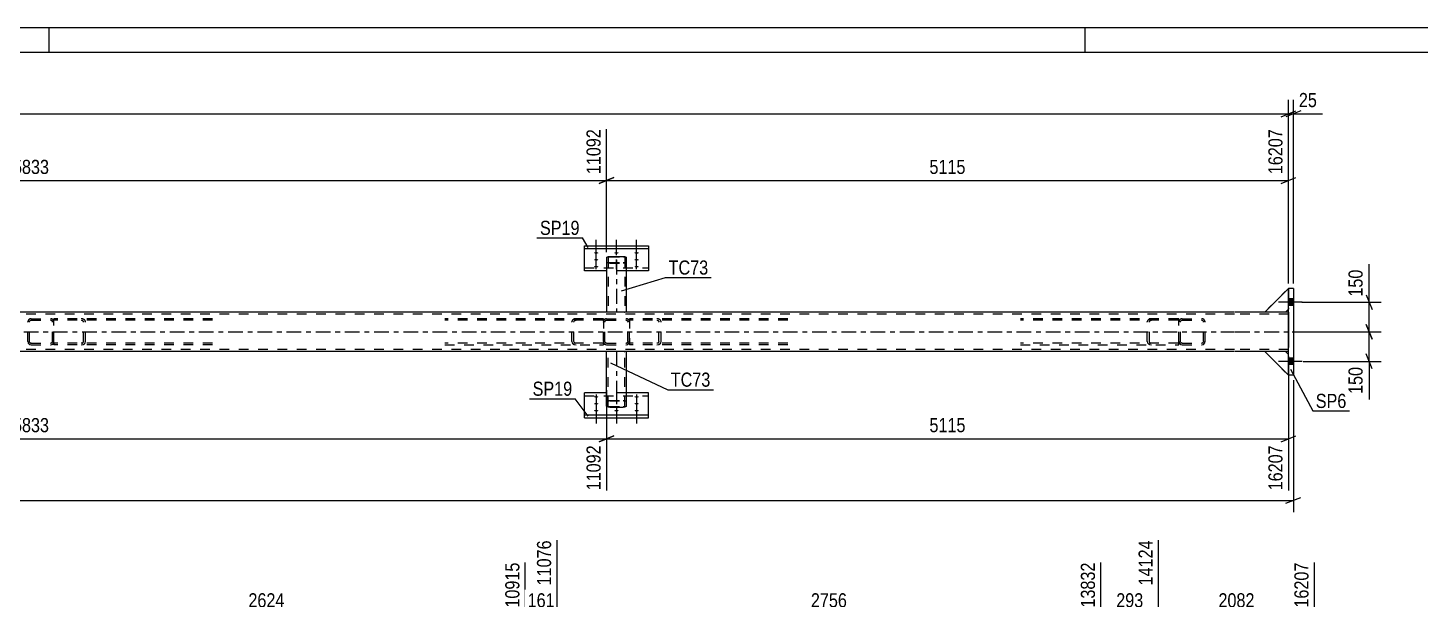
# Model space of a CAD drawing. Header units: millimetres. Extents: x -81 to 760, y -449 to 145.
# Drawn here: x 335.8 to 618, y 29.5 to 145.3 of the extents above; entities that cross this region are included whole.
import ezdxf

# ---------------------------------------------------------------- set-up
doc = ezdxf.new("R2010")
doc.units = ezdxf.units.MM
doc.linetypes.add('DXK_LINE_DOT2', pattern=[3.9198, 1.9599, -1.9599])
doc.linetypes.add('DXK_LINE_DOT3', pattern=[5.9187, 2.979, -0.9799, 0.9799, -0.9799])
doc.styles.add('Arial Narrow', font='ARIALN.TTF', dxfattribs={"height": 0.2})

# ---------------------------------------------------------------- blocks, each defined once
blk = doc.blocks.new('Unknown-122570061-1134')
at = {"color": 5, "linetype": 'Continuous'}
for p, q in [((760.08, 145.34), (-80.92, 145.34)), ((340.08, 140.34), (340.08, 145.34)), ((550.08, 140.34), (550.08, 145.34)), ((755.08, 140.34), (-75.92, 140.34))]:
    blk.add_line(p, q, dxfattribs=at)
blk = doc.blocks.new('Part-122570061-2467 - 2272')
at = {"color": 2, "linetype": 'Continuous'}
for p, q in [((453.07, 68.67), (453.07, 79.73)), ((457.06, 79.73), (453.08, 79.73)), ((457.07, 79.73), (457.07, 68.67)), ((453.12, 68.58), (453.07, 68.67)), ((453.26, 68.51), (453.12, 68.58)), ((453.47, 68.47), (453.26, 68.51)), ((453.71, 68.45), (453.47, 68.47)), ((453.71, 68.45), (456.43, 68.45)), ((456.68, 68.47), (456.43, 68.45)), ((456.89, 68.51), (456.68, 68.47)), ((457.02, 68.58), (456.89, 68.51)), ((457.07, 68.67), (457.02, 68.58))]:
    blk.add_line(p, q, dxfattribs=at)
at = {"color": 7, "linetype": 'DXK_LINE_DOT2'}
for p, q in [((453.08, 79.73), (453.07, 79.73)), ((453.07, 79.73), (453.08, 79.73)), ((453.39, 68.67), (453.39, 79.73)), ((456.66, 79.73), (456.68, 79.73)), ((456.73, 79.73), (456.75, 79.73)), ((456.75, 68.67), (456.75, 79.73)), ((457.06, 79.73), (457.07, 79.73)), ((457.07, 79.73), (457.06, 79.73)), ((453.07, 69.6), (453.12, 69.68)), ((453.12, 69.68), (453.26, 69.75)), ((453.26, 69.75), (453.47, 69.8)), ((453.42, 69.64), (453.39, 69.6)), ((453.39, 68.67), (453.42, 68.63)), ((453.49, 69.68), (453.42, 69.64)), ((453.42, 68.63), (453.49, 68.59)), ((453.47, 69.8), (453.71, 69.82)), ((453.59, 69.7), (453.49, 69.68)), ((453.49, 68.59), (453.59, 68.57)), ((453.71, 69.71), (453.59, 69.7)), ((453.59, 68.57), (453.71, 68.56)), ((453.71, 69.82), (456.43, 69.82)), ((453.71, 69.71), (456.43, 69.71)), ((453.71, 68.56), (456.43, 68.56)), ((456.43, 69.82), (456.68, 69.8)), ((456.55, 69.7), (456.43, 69.71)), ((456.43, 68.56), (456.55, 68.57)), ((456.66, 69.68), (456.55, 69.7)), ((456.55, 68.57), (456.66, 68.59)), ((456.66, 69.68), (456.68, 69.67)), ((456.66, 68.59), (456.73, 68.63)), ((456.68, 69.8), (456.89, 69.75)), ((456.68, 69.67), (456.73, 69.64)), ((456.75, 69.6), (456.73, 69.64)), ((456.73, 68.63), (456.75, 68.67)), ((456.89, 69.75), (457.02, 69.68)), ((457.02, 69.68), (457.07, 69.6))]:
    blk.add_line(p, q, dxfattribs=at)
at = {"color": 7, "linetype": 'DXK_LINE_DOT3'}
blk.add_line((455.07, 79.73), (455.07, 69.13), dxfattribs=at)
blk = doc.blocks.new('Part-122570061-2353 - 2272')
at = {"color": 7, "linetype": 'DXK_LINE_DOT2'}
for p, q in [((586.48, 87.73), (591.28, 92.53)), ((591.28, 92.53), (591.28, 88.33)), ((590.68, 87.73), (586.48, 87.73)), ((591.28, 88.33), (590.68, 87.73))]:
    blk.add_line(p, q, dxfattribs=at)
blk = doc.blocks.new('Part-122570061-2420 - 2272')
at = {"color": 2, "linetype": 'Continuous'}
for p, q in [((453.08, 87.73), (223.73, 87.73)), ((580.38, 87.73), (457.06, 87.73)), ((586.48, 87.73), (580.48, 87.73)), ((591.28, 87.73), (590.68, 87.73)), ((591.28, 86.93), (591.28, 80.53)), ((453.08, 79.73), (223.73, 79.73)), ((580.38, 79.73), (457.06, 79.73)), ((586.48, 79.73), (580.48, 79.73)), ((591.28, 79.73), (590.68, 79.73))]:
    blk.add_line(p, q, dxfattribs=at)
at = {"color": 7, "linetype": 'DXK_LINE_DOT2'}
for p, q in [((457.06, 87.73), (453.08, 87.73)), ((590.68, 87.73), (586.48, 87.73)), ((591.28, 87.73), (591.28, 86.93)), ((591.28, 87.73), (591.28, 87.49)), ((580.38, 87.33), (9.41, 87.33)), ((591.28, 87.33), (580.48, 87.33)), ((580.38, 80.13), (9.41, 80.13)), ((457.06, 79.73), (453.08, 79.73)), ((591.28, 80.13), (580.48, 80.13)), ((590.68, 79.73), (586.48, 79.73)), ((591.28, 79.73), (591.28, 80.53))]:
    blk.add_line(p, q, dxfattribs=at)
at = {"color": 7, "linetype": 'DXK_LINE_DOT3'}
for p, q in [((9.41, 83.73), (580.38, 83.73)), ((580.48, 83.73), (591.28, 83.73))]:
    blk.add_line(p, q, dxfattribs=at)
blk = doc.blocks.new('Part-122570061-2428 - 2272')
at = {"color": 7, "linetype": 'DXK_LINE_DOT2'}
for p, q in [((452.48, 85.97), (452.43, 85.73)), ((452.43, 81.73), (452.43, 85.73)), ((452.75, 85.73), (452.78, 85.85)), ((452.75, 81.73), (452.75, 85.73)), ((453.07, 86.37), (452.83, 86.32)), ((452.95, 86.02), (453.07, 86.05)), ((453.07, 86.37), (457.07, 86.37)), ((453.07, 86.05), (457.07, 86.05)), ((457.32, 86.32), (457.07, 86.37)), ((457.07, 86.05), (457.2, 86.02)), ((457.37, 85.85), (457.39, 85.73)), ((457.39, 81.73), (457.39, 85.73)), ((457.71, 85.73), (457.66, 85.97)), ((457.71, 81.73), (457.71, 85.73)), ((452.43, 81.73), (452.48, 81.48)), ((452.78, 81.6), (452.75, 81.73)), ((452.83, 81.13), (453.07, 81.09)), ((453.07, 81.41), (452.95, 81.43)), ((453.07, 81.41), (457.07, 81.41)), ((453.07, 81.09), (457.07, 81.09)), ((457.2, 81.43), (457.07, 81.41)), ((457.07, 81.09), (457.32, 81.13)), ((457.39, 81.73), (457.37, 81.6)), ((457.66, 81.48), (457.71, 81.73))]:
    blk.add_line(p, q, dxfattribs=at)
for centre, radius, start, end in [((453.07, 85.73), 0.64, 112.5, 157.5), ((453.07, 85.73), 0.32, 112.5, 157.5), ((457.07, 85.73), 0.32, 22.5, 67.5), ((457.07, 85.73), 0.64, 22.5, 67.5), ((453.07, 81.73), 0.64, 202.5, 247.5), ((453.07, 81.73), 0.32, 202.5, 247.5), ((457.07, 81.73), 0.32, 292.5, 337.5), ((457.07, 81.73), 0.64, 292.5, 337.5)]:
    blk.add_arc(centre, radius, start, end, dxfattribs=at)
blk = doc.blocks.new('Bolt-122570061-2301 - 2272')
at = {"linetype": 'Continuous'}
for points in [[(450.97, 99.87), (451.06, 99.87), (451.15, 99.86), (451.23, 99.84), (451.3, 99.82), (451.35, 99.8), (451.39, 99.77), (451.41, 99.74), (451.41, 99.7), (451.39, 99.67), (451.35, 99.64), (451.3, 99.62), (451.23, 99.6), (451.15, 99.58), (451.06, 99.57), (450.97, 99.57), (450.88, 99.57), (450.79, 99.58), (450.71, 99.6), (450.65, 99.62), (450.59, 99.64), (450.55, 99.67), (450.53, 99.7), (450.53, 99.74), (450.55, 99.77), (450.59, 99.8), (450.65, 99.82), (450.71, 99.84), (450.79, 99.86), (450.88, 99.87)], [(455.07, 99.87), (455.16, 99.87), (455.25, 99.86), (455.33, 99.84), (455.4, 99.82), (455.45, 99.8), (455.49, 99.77), (455.51, 99.74), (455.51, 99.7), (455.49, 99.67), (455.45, 99.64), (455.4, 99.62), (455.33, 99.6), (455.25, 99.58), (455.16, 99.57), (455.07, 99.57), (454.98, 99.57), (454.89, 99.58), (454.81, 99.6), (454.75, 99.62), (454.69, 99.64), (454.65, 99.67), (454.63, 99.7), (454.63, 99.74), (454.65, 99.77), (454.69, 99.8), (454.75, 99.82), (454.81, 99.84), (454.89, 99.86), (454.98, 99.87)], [(459.17, 99.87), (459.26, 99.87), (459.35, 99.86), (459.43, 99.84), (459.5, 99.82), (459.55, 99.8), (459.59, 99.77), (459.61, 99.74), (459.61, 99.7), (459.59, 99.67), (459.55, 99.64), (459.5, 99.62), (459.43, 99.6), (459.35, 99.58), (459.26, 99.57), (459.17, 99.57), (459.08, 99.57), (458.99, 99.58), (458.91, 99.6), (458.85, 99.62), (458.79, 99.64), (458.75, 99.67), (458.73, 99.7), (458.73, 99.74), (458.75, 99.77), (458.79, 99.8), (458.85, 99.82), (458.91, 99.84), (458.99, 99.86), (459.08, 99.87)], [(450.97, 98.47), (451.06, 98.46), (451.15, 98.46), (451.23, 98.44), (451.3, 98.42), (451.35, 98.39), (451.39, 98.36), (451.41, 98.33), (451.41, 98.3), (451.39, 98.27), (451.35, 98.24), (451.3, 98.22), (451.23, 98.2), (451.15, 98.18), (451.06, 98.17), (450.97, 98.17), (450.88, 98.17), (450.79, 98.18), (450.71, 98.2), (450.65, 98.22), (450.59, 98.24), (450.55, 98.27), (450.53, 98.3), (450.53, 98.33), (450.55, 98.36), (450.59, 98.39), (450.65, 98.42), (450.71, 98.44), (450.79, 98.46), (450.88, 98.46)], [(450.97, 97.07), (451.06, 97.06), (451.15, 97.05), (451.23, 97.04), (451.3, 97.02), (451.35, 96.99), (451.39, 96.96), (451.41, 96.93), (451.41, 96.9), (451.39, 96.87), (451.35, 96.84), (451.3, 96.81), (451.23, 96.79), (451.15, 96.78), (451.06, 96.77), (450.97, 96.76), (450.88, 96.77), (450.79, 96.78), (450.71, 96.79), (450.65, 96.81), (450.59, 96.84), (450.55, 96.87), (450.53, 96.9), (450.53, 96.93), (450.55, 96.96), (450.59, 96.99), (450.65, 97.02), (450.71, 97.04), (450.79, 97.05), (450.88, 97.06)], [(459.17, 98.47), (459.26, 98.46), (459.35, 98.46), (459.43, 98.44), (459.5, 98.42), (459.55, 98.39), (459.59, 98.36), (459.61, 98.33), (459.61, 98.3), (459.59, 98.27), (459.55, 98.24), (459.5, 98.22), (459.43, 98.2), (459.35, 98.18), (459.26, 98.17), (459.17, 98.17), (459.08, 98.17), (458.99, 98.18), (458.91, 98.2), (458.85, 98.22), (458.79, 98.24), (458.75, 98.27), (458.73, 98.3), (458.73, 98.33), (458.75, 98.36), (458.79, 98.39), (458.85, 98.42), (458.91, 98.44), (458.99, 98.46), (459.08, 98.46)], [(459.17, 97.07), (459.26, 97.06), (459.35, 97.05), (459.43, 97.04), (459.5, 97.02), (459.55, 96.99), (459.59, 96.96), (459.61, 96.93), (459.61, 96.9), (459.59, 96.87), (459.55, 96.84), (459.5, 96.81), (459.43, 96.79), (459.35, 96.78), (459.26, 96.77), (459.17, 96.76), (459.08, 96.77), (458.99, 96.78), (458.91, 96.79), (458.85, 96.81), (458.79, 96.84), (458.75, 96.87), (458.73, 96.9), (458.73, 96.93), (458.75, 96.96), (458.79, 96.99), (458.85, 97.02), (458.91, 97.04), (458.99, 97.05), (459.08, 97.06)]]:
    blk.add_hatch(color=1, dxfattribs=at).paths.add_polyline_path(points)
at = {"color": 1, "linetype": 'Continuous'}
for p, q in [((450.97, 99.23), (450.97, 102.35)), ((455.07, 99.23), (455.07, 102.35)), ((459.17, 99.23), (459.17, 102.35)), ((450.97, 97.83), (450.97, 100.95)), ((450.97, 96.43), (450.97, 99.55)), ((459.17, 97.83), (459.17, 100.95)), ((459.17, 96.43), (459.17, 99.55))]:
    blk.add_line(p, q, dxfattribs=at)
at = {"color": 1, "linetype": 'DXK_LINE_DOT2'}
blk.add_line((455.07, 96.43), (455.07, 99.55), dxfattribs=at)
blk = doc.blocks.new('Bolt-122570061-2302 - 2272')
at = {"linetype": 'Continuous'}
for points in [[(450.97, 70.38), (450.88, 70.39), (450.79, 70.4), (450.71, 70.41), (450.65, 70.43), (450.59, 70.46), (450.55, 70.49), (450.53, 70.52), (450.53, 70.55), (450.55, 70.58), (450.59, 70.61), (450.65, 70.64), (450.71, 70.66), (450.79, 70.67), (450.88, 70.68), (450.97, 70.69), (451.06, 70.68), (451.15, 70.67), (451.23, 70.66), (451.3, 70.64), (451.35, 70.61), (451.39, 70.58), (451.41, 70.55), (451.41, 70.52), (451.39, 70.49), (451.35, 70.46), (451.3, 70.43), (451.23, 70.41), (451.15, 70.4), (451.06, 70.39)], [(459.17, 70.38), (459.08, 70.39), (458.99, 70.4), (458.91, 70.41), (458.85, 70.43), (458.79, 70.46), (458.75, 70.49), (458.73, 70.52), (458.73, 70.55), (458.75, 70.58), (458.79, 70.61), (458.85, 70.64), (458.91, 70.66), (458.99, 70.67), (459.08, 70.68), (459.17, 70.69), (459.26, 70.68), (459.35, 70.67), (459.43, 70.66), (459.5, 70.64), (459.55, 70.61), (459.59, 70.58), (459.61, 70.55), (459.61, 70.52), (459.59, 70.49), (459.55, 70.46), (459.5, 70.43), (459.43, 70.41), (459.35, 70.4), (459.26, 70.39)], [(450.97, 68.98), (450.88, 68.99), (450.79, 69), (450.71, 69.01), (450.65, 69.03), (450.59, 69.06), (450.55, 69.09), (450.53, 69.12), (450.53, 69.15), (450.55, 69.18), (450.59, 69.21), (450.65, 69.23), (450.71, 69.25), (450.79, 69.27), (450.88, 69.28), (450.97, 69.28), (451.06, 69.28), (451.15, 69.27), (451.23, 69.25), (451.3, 69.23), (451.35, 69.21), (451.39, 69.18), (451.41, 69.15), (451.41, 69.12), (451.39, 69.09), (451.35, 69.06), (451.3, 69.03), (451.23, 69.01), (451.15, 69), (451.06, 68.99)], [(450.97, 67.58), (450.88, 67.58), (450.79, 67.59), (450.71, 67.61), (450.65, 67.63), (450.59, 67.66), (450.55, 67.68), (450.53, 67.72), (450.53, 67.75), (450.55, 67.78), (450.59, 67.81), (450.65, 67.83), (450.71, 67.85), (450.79, 67.87), (450.88, 67.88), (450.97, 67.88), (451.06, 67.88), (451.15, 67.87), (451.23, 67.85), (451.3, 67.83), (451.35, 67.81), (451.39, 67.78), (451.41, 67.75), (451.41, 67.72), (451.39, 67.68), (451.35, 67.66), (451.3, 67.63), (451.23, 67.61), (451.15, 67.59), (451.06, 67.58)], [(455.07, 67.58), (454.98, 67.58), (454.89, 67.59), (454.81, 67.61), (454.75, 67.63), (454.69, 67.66), (454.65, 67.68), (454.63, 67.72), (454.63, 67.75), (454.65, 67.78), (454.69, 67.81), (454.75, 67.83), (454.81, 67.85), (454.89, 67.87), (454.98, 67.88), (455.07, 67.88), (455.16, 67.88), (455.25, 67.87), (455.33, 67.85), (455.4, 67.83), (455.45, 67.81), (455.49, 67.78), (455.51, 67.75), (455.51, 67.72), (455.49, 67.68), (455.45, 67.66), (455.4, 67.63), (455.33, 67.61), (455.25, 67.59), (455.16, 67.58)], [(459.17, 68.98), (459.08, 68.99), (458.99, 69), (458.91, 69.01), (458.85, 69.03), (458.79, 69.06), (458.75, 69.09), (458.73, 69.12), (458.73, 69.15), (458.75, 69.18), (458.79, 69.21), (458.85, 69.23), (458.91, 69.25), (458.99, 69.27), (459.08, 69.28), (459.17, 69.28), (459.26, 69.28), (459.35, 69.27), (459.43, 69.25), (459.5, 69.23), (459.55, 69.21), (459.59, 69.18), (459.61, 69.15), (459.61, 69.12), (459.59, 69.09), (459.55, 69.06), (459.5, 69.03), (459.43, 69.01), (459.35, 69), (459.26, 68.99)], [(459.17, 67.58), (459.08, 67.58), (458.99, 67.59), (458.91, 67.61), (458.85, 67.63), (458.79, 67.66), (458.75, 67.68), (458.73, 67.72), (458.73, 67.75), (458.75, 67.78), (458.79, 67.81), (458.85, 67.83), (458.91, 67.85), (458.99, 67.87), (459.08, 67.88), (459.17, 67.88), (459.26, 67.88), (459.35, 67.87), (459.43, 67.85), (459.5, 67.83), (459.55, 67.81), (459.59, 67.78), (459.61, 67.75), (459.61, 67.72), (459.59, 67.68), (459.55, 67.66), (459.5, 67.63), (459.43, 67.61), (459.35, 67.59), (459.26, 67.58)]]:
    blk.add_hatch(color=1, dxfattribs=at).paths.add_polyline_path(points)
at = {"color": 1, "linetype": 'Continuous'}
for p, q in [((450.97, 71.02), (450.97, 67.9)), ((459.17, 71.02), (459.17, 67.9)), ((450.97, 69.62), (450.97, 66.5)), ((450.97, 68.22), (450.97, 65.1)), ((455.07, 68.22), (455.07, 65.1)), ((459.17, 69.62), (459.17, 66.5)), ((459.17, 68.22), (459.17, 65.1))]:
    blk.add_line(p, q, dxfattribs=at)
at = {"color": 1, "linetype": 'DXK_LINE_DOT2'}
blk.add_line((455.07, 71.02), (455.07, 67.9), dxfattribs=at)
blk = doc.blocks.new('Part-122570061-2432 - 2272')
at = {"color": 7, "linetype": 'DXK_LINE_DOT2'}
for p, q in [((457.85, 86.37), (457.71, 86.35)), ((457.71, 86.35), (457.71, 81.11)), ((457.85, 86.05), (457.71, 86.03)), ((489.84, 86.37), (457.85, 86.37)), ((489.84, 86.05), (457.85, 86.05)), ((463.6, 86.32), (463.27, 86.37)), ((463.27, 86.05), (463.44, 86.02)), ((463.67, 85.85), (463.7, 85.73)), ((463.7, 81.73), (463.7, 85.73)), ((464.14, 85.73), (464.07, 85.97)), ((464.14, 81.73), (464.14, 85.73)), ((457.71, 81.43), (457.85, 81.41)), ((457.85, 81.09), (457.71, 81.11)), ((489.84, 81.41), (457.85, 81.41)), ((489.84, 81.09), (457.85, 81.09)), ((463.44, 81.43), (463.27, 81.41)), ((463.27, 81.09), (463.6, 81.13)), ((463.7, 81.73), (463.67, 81.6)), ((464.07, 81.48), (464.14, 81.73))]:
    blk.add_line(p, q, dxfattribs=at)
for centre, radius, start, end in [((463.33, 85.64), 0.396, 31.978, 75.1661), ((463.4, 85.55), 0.792, 31.978, 75.1661), ((463.33, 81.81), 0.396, 284.8339, 328.022), ((463.4, 81.9), 0.792, 284.8339, 328.022)]:
    blk.add_arc(centre, radius, start, end, dxfattribs=at)
blk = doc.blocks.new('Bolt-122570061-2304 - 2272')
at = {"linetype": 'Continuous'}
for points in [[(591.28, 90.39), (591.28, 89.07), (592.28, 89.07), (592.28, 90.39)], [(591.28, 90.39), (591.28, 89.07), (592.28, 89.07), (592.28, 90.39)], [(591.28, 78.39), (591.28, 77.07), (592.28, 77.07), (592.28, 78.39)], [(591.28, 78.39), (591.28, 77.07), (592.28, 77.07), (592.28, 78.39)]]:
    blk.add_hatch(color=1, dxfattribs=at).paths.add_polyline_path(points)
at = {"color": 1, "linetype": 'Continuous'}
for p, q in [((592.28, 90.39), (591.28, 90.39)), ((592.28, 90.39), (591.28, 90.39)), ((594.04, 89.73), (589.28, 89.73)), ((594.04, 89.73), (589.28, 89.73)), ((592.28, 89.07), (591.28, 89.07)), ((592.28, 89.07), (591.28, 89.07)), ((594.04, 77.73), (589.28, 77.73)), ((594.04, 77.73), (589.28, 77.73)), ((592.28, 78.39), (591.28, 78.39)), ((592.28, 78.39), (591.28, 78.39)), ((592.28, 77.07), (591.28, 77.07)), ((592.28, 77.07), (591.28, 77.07))]:
    blk.add_line(p, q, dxfattribs=at)
blk = doc.blocks.new('Part-122570061-2321 - 2272')
at = {"color": 7, "linetype": 'DXK_LINE_DOT2'}
for p, q in [((452.3, 86.37), (420.3, 86.37)), ((452.3, 86.05), (420.3, 86.05)), ((446.08, 85.97), (446.01, 85.73)), ((446.01, 81.73), (446.01, 85.73)), ((446.44, 85.73), (446.48, 85.85)), ((446.44, 81.73), (446.44, 85.73)), ((446.88, 86.37), (446.55, 86.32)), ((446.71, 86.02), (446.88, 86.05)), ((452.43, 86.35), (452.3, 86.37)), ((452.3, 86.05), (452.43, 86.03)), ((452.43, 86.35), (452.43, 81.11)), ((452.3, 81.41), (420.3, 81.41)), ((420.3, 81.09), (452.3, 81.09)), ((446.01, 81.73), (446.08, 81.48)), ((446.48, 81.6), (446.44, 81.73)), ((446.55, 81.13), (446.88, 81.09)), ((446.88, 81.41), (446.71, 81.43)), ((452.3, 81.41), (452.43, 81.43)), ((452.3, 81.09), (452.43, 81.11))]:
    blk.add_line(p, q, dxfattribs=at)
for centre, radius, start, end in [((446.75, 85.55), 0.792, 104.8339, 148.022), ((446.81, 85.64), 0.396, 104.8339, 148.022), ((446.75, 81.9), 0.792, 211.978, 255.1661), ((446.81, 81.81), 0.396, 211.978, 255.1661)]:
    blk.add_arc(centre, radius, start, end, dxfattribs=at)
blk = doc.blocks.new('Part-122570061-2330 - 2272')
at = {"color": 7, "linetype": 'DXK_LINE_DOT2'}
for p, q in [((568.96, 86.37), (536.97, 86.37)), ((568.96, 86.05), (536.97, 86.05)), ((562.74, 85.97), (562.68, 85.73)), ((562.68, 81.73), (562.68, 85.73)), ((563.11, 85.73), (563.14, 85.85)), ((563.11, 81.73), (563.11, 85.73)), ((563.54, 86.37), (563.21, 86.32)), ((563.38, 86.02), (563.54, 86.05)), ((569.1, 86.35), (568.96, 86.37)), ((568.96, 86.05), (569.1, 86.03)), ((569.1, 81.11), (569.1, 86.35)), ((568.96, 81.41), (536.97, 81.41)), ((536.97, 81.09), (568.96, 81.09)), ((562.68, 81.73), (562.74, 81.48)), ((563.14, 81.6), (563.11, 81.73)), ((563.21, 81.13), (563.54, 81.09)), ((563.54, 81.41), (563.38, 81.43)), ((568.96, 81.41), (569.1, 81.43)), ((568.96, 81.09), (569.1, 81.11))]:
    blk.add_line(p, q, dxfattribs=at)
for centre, radius, start, end in [((563.42, 85.55), 0.792, 104.8339, 148.022), ((563.48, 85.64), 0.396, 104.8339, 148.022), ((563.42, 81.9), 0.792, 211.978, 255.1661), ((563.48, 81.81), 0.396, 211.978, 255.1661)]:
    blk.add_arc(centre, radius, start, end, dxfattribs=at)
blk = doc.blocks.new('Part-122570061-2331 - 2272')
at = {"color": 7, "linetype": 'DXK_LINE_DOT2'}
for p, q in [((341.18, 86.37), (341.05, 86.35)), ((341.05, 81.11), (341.05, 86.35)), ((341.18, 86.05), (341.05, 86.03)), ((373.18, 86.37), (341.18, 86.37)), ((373.18, 86.05), (341.18, 86.05)), ((346.93, 86.32), (346.6, 86.37)), ((346.6, 86.05), (346.77, 86.02)), ((347, 85.85), (347.04, 85.73)), ((347.04, 81.73), (347.04, 85.73)), ((347.47, 85.73), (347.4, 85.97)), ((347.47, 81.73), (347.47, 85.73)), ((341.05, 81.43), (341.18, 81.41)), ((341.18, 81.09), (341.05, 81.11)), ((373.18, 81.41), (341.18, 81.41)), ((373.18, 81.09), (341.18, 81.09)), ((346.77, 81.43), (346.6, 81.41)), ((346.6, 81.09), (346.93, 81.13)), ((347.04, 81.73), (347, 81.6)), ((347.4, 81.48), (347.47, 81.73))]:
    blk.add_line(p, q, dxfattribs=at)
for centre, radius, start, end in [((346.67, 85.64), 0.396, 31.978, 75.1661), ((346.73, 85.55), 0.792, 31.978, 75.1661), ((346.67, 81.81), 0.396, 284.8339, 328.022), ((346.73, 81.9), 0.792, 284.8339, 328.022)]:
    blk.add_arc(centre, radius, start, end, dxfattribs=at)
blk = doc.blocks.new('Part-122570061-2332 - 2272')
at = {"color": 2, "linetype": 'Continuous'}
for p, q in [((586.48, 87.73), (591.28, 92.52)), ((590.68, 87.73), (586.48, 87.73)), ((591.28, 88.32), (590.68, 87.73))]:
    blk.add_line(p, q, dxfattribs=at)
at = {"color": 7, "linetype": 'DXK_LINE_DOT2'}
for p, q in [((591.28, 92.52), (591.28, 92.53)), ((591.28, 92.53), (591.28, 88.33)), ((591.28, 92.53), (591.28, 92.52)), ((591.28, 88.33), (591.28, 88.32)), ((591.28, 88.33), (591.28, 88.32))]:
    blk.add_line(p, q, dxfattribs=at)
blk = doc.blocks.new('Part-122570061-2333 - 2272')
at = {"color": 7, "linetype": 'DXK_LINE_DOT2'}
for p, q in [((586.48, 87.73), (591.28, 92.53)), ((591.28, 92.53), (591.28, 88.33)), ((590.68, 87.73), (586.48, 87.73)), ((591.28, 88.33), (590.68, 87.73))]:
    blk.add_line(p, q, dxfattribs=at)
blk = doc.blocks.new('Part-122570061-2334 - 2272')
at = {"color": 7, "linetype": 'DXK_LINE_DOT2'}
for p, q in [((590.68, 79.73), (586.48, 79.73)), ((586.48, 79.73), (591.28, 74.93)), ((591.28, 79.13), (590.68, 79.73)), ((591.28, 74.93), (591.28, 79.13))]:
    blk.add_line(p, q, dxfattribs=at)
blk = doc.blocks.new('Part-122570061-2399 - 2272')
at = {"color": 2, "linetype": 'Continuous'}
for p, q in [((591.28, 74.93), (591.28, 92.53)), ((592.28, 92.53), (591.28, 92.53)), ((592.28, 92.53), (592.28, 74.93)), ((592.28, 74.93), (591.28, 74.93))]:
    blk.add_line(p, q, dxfattribs=at)
blk = doc.blocks.new('Part-122570061-2335 - 2272')
at = {"color": 2, "linetype": 'Continuous'}
for p, q in [((590.68, 79.73), (586.48, 79.73)), ((586.48, 79.73), (591.28, 74.93)), ((591.28, 79.13), (590.68, 79.73))]:
    blk.add_line(p, q, dxfattribs=at)
at = {"color": 7, "linetype": 'DXK_LINE_DOT2'}
for p, q in [((591.28, 79.13), (591.28, 79.13)), ((591.28, 79.13), (591.28, 79.13)), ((591.28, 74.93), (591.28, 79.13)), ((591.28, 74.93), (591.28, 74.93)), ((591.28, 74.93), (591.28, 74.93))]:
    blk.add_line(p, q, dxfattribs=at)
blk = doc.blocks.new('Part-122570061-2336 - 2272')
at = {"color": 7, "linetype": 'DXK_LINE_DOT2'}
for p, q in [((590.68, 79.73), (586.48, 79.73)), ((586.48, 79.73), (591.28, 74.93)), ((591.28, 79.13), (590.68, 79.73)), ((591.28, 74.93), (591.28, 79.13))]:
    blk.add_line(p, q, dxfattribs=at)
blk = doc.blocks.new('Part-122570061-2342 - 2272')
at = {"color": 2, "linetype": 'Continuous'}
for p, q in [((448.57, 96.09), (448.57, 101.14)), ((448.57, 101.14), (461.57, 101.14)), ((461.57, 100.54), (448.57, 100.54)), ((461.57, 101.14), (461.57, 96.09)), ((453.07, 96.09), (448.57, 96.09)), ((461.57, 96.09), (457.07, 96.09))]:
    blk.add_line(p, q, dxfattribs=at)
at = {"color": 7, "linetype": 'DXK_LINE_DOT2'}
for p, q in [((448.57, 96.7), (461.57, 96.7)), ((457.07, 96.09), (453.07, 96.09))]:
    blk.add_line(p, q, dxfattribs=at)
blk = doc.blocks.new('Part-122570061-2429 - 2272')
at = {"color": 7, "linetype": 'DXK_LINE_DOT2'}
for p, q in [((335.82, 85.97), (335.77, 85.73)), ((335.77, 81.73), (335.77, 85.73)), ((336.09, 85.73), (336.11, 85.85)), ((336.09, 81.73), (336.09, 85.73)), ((336.41, 86.37), (336.16, 86.32)), ((336.28, 86.02), (336.41, 86.05)), ((336.41, 86.37), (340.41, 86.37)), ((336.41, 86.05), (340.41, 86.05)), ((340.65, 86.32), (340.41, 86.37)), ((340.41, 86.05), (340.53, 86.02)), ((340.7, 85.85), (340.73, 85.73)), ((340.73, 81.73), (340.73, 85.73)), ((341.05, 85.73), (341, 85.97)), ((341.05, 81.73), (341.05, 85.73)), ((335.77, 81.73), (335.82, 81.48)), ((336.11, 81.6), (336.09, 81.73)), ((336.16, 81.13), (336.41, 81.09)), ((336.41, 81.41), (336.28, 81.43)), ((336.41, 81.41), (340.41, 81.41)), ((336.41, 81.09), (340.41, 81.09)), ((340.53, 81.43), (340.41, 81.41)), ((340.41, 81.09), (340.65, 81.13)), ((340.73, 81.73), (340.7, 81.6)), ((341, 81.48), (341.05, 81.73))]:
    blk.add_line(p, q, dxfattribs=at)
for centre, radius, start, end in [((336.41, 85.73), 0.64, 112.5, 157.5), ((336.41, 85.73), 0.32, 112.5, 157.5), ((340.41, 85.73), 0.32, 22.5, 67.5), ((340.41, 85.73), 0.64, 22.5, 67.5), ((336.41, 81.73), 0.64, 202.5, 247.5), ((336.41, 81.73), 0.32, 202.5, 247.5), ((340.41, 81.73), 0.32, 292.5, 337.5), ((340.41, 81.73), 0.64, 292.5, 337.5)]:
    blk.add_arc(centre, radius, start, end, dxfattribs=at)
blk = doc.blocks.new('Part-122570061-2365 - 2272')
at = {"color": 2, "linetype": 'Continuous'}
for p, q in [((448.57, 66.31), (448.57, 71.36)), ((453.07, 71.36), (448.57, 71.36)), ((461.57, 71.36), (457.07, 71.36)), ((461.57, 66.31), (461.57, 71.36)), ((448.57, 66.91), (461.57, 66.91)), ((448.57, 66.31), (461.57, 66.31))]:
    blk.add_line(p, q, dxfattribs=at)
at = {"color": 7, "linetype": 'DXK_LINE_DOT2'}
for p, q in [((448.57, 70.75), (461.57, 70.75)), ((457.07, 71.36), (453.07, 71.36))]:
    blk.add_line(p, q, dxfattribs=at)
blk = doc.blocks.new('Part-122570061-2382 - 2272')
at = {"color": 2, "linetype": 'Continuous'}
for p, q in [((453.07, 98.78), (453.12, 98.87)), ((453.07, 98.78), (453.07, 87.73)), ((453.12, 98.87), (453.26, 98.94)), ((453.26, 98.94), (453.47, 98.99)), ((453.47, 98.99), (453.71, 99)), ((453.71, 99), (456.43, 99)), ((456.43, 99), (456.68, 98.99)), ((456.68, 98.99), (456.89, 98.94)), ((456.89, 98.94), (457.02, 98.87)), ((457.02, 98.87), (457.07, 98.78)), ((457.07, 98.78), (457.07, 87.73)), ((457.02, 87.73), (453.08, 87.73)), ((457.06, 87.73), (457.02, 87.73))]:
    blk.add_line(p, q, dxfattribs=at)
at = {"color": 7, "linetype": 'DXK_LINE_DOT2'}
for p, q in [((453.42, 98.82), (453.39, 98.78)), ((453.39, 98.78), (453.39, 87.73)), ((453.49, 98.86), (453.42, 98.82)), ((453.59, 98.88), (453.49, 98.86)), ((453.71, 98.89), (453.59, 98.88)), ((453.71, 98.89), (456.43, 98.89)), ((456.55, 98.88), (456.43, 98.89)), ((456.66, 98.86), (456.55, 98.88)), ((456.73, 98.82), (456.66, 98.86)), ((456.75, 98.78), (456.73, 98.82)), ((456.75, 98.78), (456.75, 87.73)), ((453.12, 97.77), (453.07, 97.85)), ((453.26, 97.7), (453.12, 97.77)), ((453.47, 97.65), (453.26, 97.7)), ((453.39, 97.85), (453.42, 97.81)), ((453.42, 97.81), (453.49, 97.78)), ((453.71, 97.63), (453.47, 97.65)), ((453.49, 97.78), (453.59, 97.75)), ((453.59, 97.75), (453.71, 97.74)), ((453.71, 97.74), (456.43, 97.74)), ((453.71, 97.63), (456.43, 97.63)), ((456.43, 97.74), (456.55, 97.75)), ((456.68, 97.65), (456.43, 97.63)), ((456.55, 97.75), (456.66, 97.78)), ((456.66, 97.78), (456.68, 97.78)), ((456.68, 97.78), (456.73, 97.81)), ((456.89, 97.7), (456.68, 97.65)), ((456.73, 97.81), (456.75, 97.85)), ((457.02, 97.77), (456.89, 97.7)), ((457.07, 97.85), (457.02, 97.77)), ((453.08, 87.73), (453.07, 87.73)), ((453.07, 87.73), (453.08, 87.73)), ((456.73, 87.73), (456.75, 87.73)), ((457.07, 87.73), (457.06, 87.73)), ((457.06, 87.73), (457.07, 87.73))]:
    blk.add_line(p, q, dxfattribs=at)
at = {"color": 7, "linetype": 'DXK_LINE_DOT3'}
blk.add_line((455.07, 98.32), (455.07, 87.73), dxfattribs=at)
blk = doc.blocks.new('Part-122570061-2427 - 2272')
at = {"color": 7, "linetype": 'DXK_LINE_DOT2'}
for p, q in [((569.15, 85.97), (569.1, 85.73)), ((569.1, 81.73), (569.1, 85.73)), ((569.42, 85.73), (569.44, 85.85)), ((569.42, 81.73), (569.42, 85.73)), ((569.74, 86.37), (569.5, 86.32)), ((569.62, 86.02), (569.74, 86.05)), ((569.74, 86.37), (573.74, 86.37)), ((569.74, 86.05), (573.74, 86.05)), ((573.99, 86.32), (573.74, 86.37)), ((573.74, 86.05), (573.86, 86.02)), ((574.04, 85.85), (574.06, 85.73)), ((574.06, 81.73), (574.06, 85.73)), ((574.38, 85.73), (574.33, 85.97)), ((574.38, 81.73), (574.38, 85.73)), ((569.1, 81.73), (569.15, 81.48)), ((569.44, 81.6), (569.42, 81.73)), ((569.5, 81.13), (569.74, 81.09)), ((569.74, 81.41), (569.62, 81.43)), ((569.74, 81.41), (573.74, 81.41)), ((569.74, 81.09), (573.74, 81.09)), ((573.86, 81.43), (573.74, 81.41)), ((573.74, 81.09), (573.99, 81.13)), ((574.06, 81.73), (574.04, 81.6)), ((574.33, 81.48), (574.38, 81.73))]:
    blk.add_line(p, q, dxfattribs=at)
for centre, radius, start, end in [((569.74, 85.73), 0.64, 112.5, 157.5), ((569.74, 85.73), 0.32, 112.5, 157.5), ((573.74, 85.73), 0.32, 22.5, 67.5), ((573.74, 85.73), 0.64, 22.5, 67.5), ((569.74, 81.73), 0.64, 202.5, 247.5), ((569.74, 81.73), 0.32, 202.5, 247.5), ((573.74, 81.73), 0.32, 292.5, 337.5), ((573.74, 81.73), 0.64, 292.5, 337.5)]:
    blk.add_arc(centre, radius, start, end, dxfattribs=at)
blk = doc.blocks.new('StraightDimension-122570061-4560 - 3412')
at = {"color": 7, "linetype": 'Continuous'}
for p, q in [((436.6, -5), (436.6, 36.95)), ((331.64, -5), (331.64, 35.12)), ((333.14, 27.11), (330.14, 25.91)), ((331.64, 26.51), (436.6, 26.51)), ((435.1, 25.91), (438.1, 27.11))]:
    blk.add_line(p, q, dxfattribs=at)
at = {"color": 0, "linetype": 'Continuous'}
blk.add_wipeout([(436, 37.55), (431.8, 37.55), (431.8, 27.21), (436, 27.21)], dxfattribs=at)
at = {"color": 0}
blk.add_wipeout([(388.38, 27.26), (388.38, 31.46), (379.87, 31.46), (379.87, 27.26)], dxfattribs=at)
at = {"color": 3, "linetype": 'Continuous', "style": 'Arial Narrow'}
blk.add_text('10915', height=2.863, rotation=90.0002, dxfattribs=at).set_placement((435.4, 27.81))
at = {"color": 3, "style": 'Arial Narrow'}
blk.add_text('2624', height=2.863, dxfattribs=at).set_placement((380.47, 27.86))
blk = doc.blocks.new('StraightDimension-122570061-4571 - 3412')
at = {"color": 7, "linetype": 'Continuous'}
for p, q in [((443.03, -5), (443.03, 41.45)), ((436.6, -5), (436.6, 36.95)), ((435.1, 25.91), (438.1, 27.11)), ((436.6, 26.51), (443.03, 26.51)), ((444.53, 27.11), (441.53, 25.91))]:
    blk.add_line(p, q, dxfattribs=at)
at = {"color": 0}
blk.add_wipeout([(443.16, 27.26), (443.16, 31.46), (436.47, 31.46), (436.47, 27.26)], dxfattribs=at)
at = {"color": 0, "linetype": 'Continuous'}
blk.add_wipeout([(442.43, 42.05), (438.23, 42.05), (438.23, 31.71), (442.43, 31.71)], dxfattribs=at)
at = {"color": 3, "linetype": 'Continuous', "style": 'Arial Narrow'}
blk.add_text('11076', height=2.863, rotation=90.0002, dxfattribs=at).set_placement((441.83, 32.31))
at = {"color": 3, "style": 'Arial Narrow'}
blk.add_text('161', height=2.863, dxfattribs=at).set_placement((437.07, 27.86))
blk = doc.blocks.new('StraightDimension-122570061-4582 - 3412')
at = {"color": 7, "linetype": 'Continuous'}
for p, q in [((443.03, -5), (443.03, 41.45)), ((553.27, -5), (553.27, 36.95)), ((444.53, 27.11), (441.53, 25.91)), ((443.03, 26.51), (553.27, 26.51)), ((551.77, 25.91), (554.77, 27.11))]:
    blk.add_line(p, q, dxfattribs=at)
at = {"color": 0, "linetype": 'Continuous'}
blk.add_wipeout([(552.67, 37.55), (548.47, 37.55), (548.47, 27.21), (552.67, 27.21)], dxfattribs=at)
at = {"color": 0}
blk.add_wipeout([(502.41, 27.26), (502.41, 31.46), (493.89, 31.46), (493.89, 27.26)], dxfattribs=at)
at = {"color": 3, "linetype": 'Continuous', "style": 'Arial Narrow'}
blk.add_text('13832', height=2.863, rotation=90.0002, dxfattribs=at).set_placement((552.07, 27.81))
at = {"color": 3, "style": 'Arial Narrow'}
blk.add_text('2756', height=2.863, dxfattribs=at).set_placement((494.49, 27.86))
blk = doc.blocks.new('StraightDimension-122570061-4593 - 3412')
at = {"color": 7, "linetype": 'Continuous'}
for p, q in [((564.97, -5), (564.97, 41.45)), ((596.55, 7), (596.55, 36.95)), ((566.47, 27.11), (563.47, 25.91)), ((564.97, 26.51), (596.55, 26.51)), ((595.05, 25.91), (598.05, 27.11))]:
    blk.add_line(p, q, dxfattribs=at)
at = {"color": 0, "linetype": 'Continuous'}
blk.add_wipeout([(595.95, 37.55), (591.75, 37.55), (591.75, 27.21), (595.95, 27.21)], dxfattribs=at)
at = {"color": 0}
blk.add_wipeout([(585.02, 27.26), (585.02, 31.46), (576.5, 31.46), (576.5, 27.26)], dxfattribs=at)
at = {"color": 3, "linetype": 'Continuous', "style": 'Arial Narrow'}
blk.add_text('16207', height=2.863, rotation=90.0002, dxfattribs=at).set_placement((595.35, 27.81))
at = {"color": 3, "style": 'Arial Narrow'}
blk.add_text('2082', height=2.863, dxfattribs=at).set_placement((577.1, 27.86))
blk = doc.blocks.new('StraightDimension-122570061-4599 - 3412')
at = {"color": 7, "linetype": 'Continuous'}
for p, q in [((564.97, -5), (564.97, 41.45)), ((553.27, -5), (553.27, 36.95)), ((551.77, 25.91), (554.77, 27.11)), ((553.27, 26.51), (564.97, 26.51)), ((566.47, 27.11), (563.47, 25.91))]:
    blk.add_line(p, q, dxfattribs=at)
at = {"color": 0}
blk.add_wipeout([(562.47, 27.26), (562.47, 31.46), (555.78, 31.46), (555.78, 27.26)], dxfattribs=at)
at = {"color": 0, "linetype": 'Continuous'}
blk.add_wipeout([(564.37, 42.05), (560.17, 42.05), (560.17, 31.71), (564.37, 31.71)], dxfattribs=at)
at = {"color": 3, "linetype": 'Continuous', "style": 'Arial Narrow'}
blk.add_text('14124', height=2.863, rotation=90.0002, dxfattribs=at).set_placement((563.77, 32.31))
at = {"color": 3, "style": 'Arial Narrow'}
blk.add_text('293', height=2.863, dxfattribs=at).set_placement((556.38, 27.86))
blk = doc.blocks.new('StraightDimension-122570061-2652 - 2272')
at = {"color": 7, "linetype": 'Continuous'}
for p, q in [((607.07, 91.23), (608.27, 88.23)), ((593.99, 89.73), (610.07, 89.73)), ((607.67, 83.73), (607.67, 89.73)), ((608.27, 82.23), (607.07, 85.23)), ((592.01, 83.73), (610.07, 83.73))]:
    blk.add_line(p, q, dxfattribs=at)
at = {"color": 0}
blk.add_wipeout([(606.92, 96.93), (602.72, 96.93), (602.72, 90.25), (606.92, 90.25)], dxfattribs=at)
at = {"color": 7, "linetype": 'Continuous'}
blk.add_line((607.67, 89.73), (607.67, 97.46), dxfattribs=at)
blk.add_line((607.67, 89.73), (607.67, 97.46), dxfattribs=at)
at = {"color": 3, "style": 'Arial Narrow'}
blk.add_text('150', height=2.863, rotation=90.0002, dxfattribs=at).set_placement((606.32, 90.85))
blk = doc.blocks.new('StraightDimension-122570061-2470 - 2272')
at = {"color": 7, "linetype": 'Continuous'}
for p, q in [((592.28, 73.93), (592.28, 47.15)), ((9.41, 49.55), (592.28, 49.55)), ((590.78, 48.95), (593.78, 50.15))]:
    blk.add_line(p, q, dxfattribs=at)
blk = doc.blocks.new('StraightDimension-122570061-2540 - 2272')
at = {"color": 7, "linetype": 'Continuous'}
for p, q in [((453.07, 99.84), (453.07, 124.81)), ((591.28, 93.53), (591.28, 124.81)), ((454.57, 114.97), (451.57, 113.77)), ((453.07, 114.37), (591.28, 114.37)), ((589.78, 113.77), (592.78, 114.97))]:
    blk.add_line(p, q, dxfattribs=at)
at = {"color": 0, "linetype": 'Continuous'}
blk.add_wipeout([(590.68, 125.41), (586.48, 125.41), (586.48, 115.07), (590.68, 115.07)], dxfattribs=at)
at = {"color": 0}
blk.add_wipeout([(526.43, 115.12), (526.43, 119.32), (517.92, 119.32), (517.92, 115.12)], dxfattribs=at)
at = {"color": 3, "linetype": 'Continuous', "style": 'Arial Narrow'}
blk.add_text('16207', height=2.863, rotation=90.0002, dxfattribs=at).set_placement((590.08, 115.67))
at = {"color": 3, "style": 'Arial Narrow'}
blk.add_text('5115', height=2.863, dxfattribs=at).set_placement((518.52, 115.72))
blk = doc.blocks.new('StraightDimension-122570061-2586 - 2272')
at = {"color": 7, "linetype": 'Continuous'}
for p, q in [((453.07, 99.84), (453.07, 124.81)), ((219.74, 99.84), (219.74, 122.98)), ((221.24, 114.97), (218.24, 113.77)), ((219.74, 114.37), (453.07, 114.37)), ((451.57, 113.77), (454.57, 114.97))]:
    blk.add_line(p, q, dxfattribs=at)
at = {"color": 0, "linetype": 'Continuous'}
blk.add_wipeout([(452.47, 125.41), (448.27, 125.41), (448.27, 115.07), (452.47, 115.07)], dxfattribs=at)
at = {"color": 0}
blk.add_wipeout([(340.66, 115.12), (340.66, 119.32), (332.15, 119.32), (332.15, 115.12)], dxfattribs=at)
at = {"color": 3, "linetype": 'Continuous', "style": 'Arial Narrow'}
blk.add_text('11092', height=2.863, rotation=90.0002, dxfattribs=at).set_placement((451.87, 115.67))
at = {"color": 3, "style": 'Arial Narrow'}
blk.add_text('5833', height=2.863, dxfattribs=at).set_placement((332.75, 115.72))
blk = doc.blocks.new('StraightDimension-122570061-2602 - 2272')
at = {"color": 7, "linetype": 'Continuous'}
for p, q in [((591.28, 78.73), (591.28, 51.58)), ((453.07, 71.86), (453.07, 51.58)), ((454.57, 62.62), (451.57, 61.42)), ((589.78, 61.42), (592.78, 62.62)), ((453.07, 62.02), (591.28, 62.02))]:
    blk.add_line(p, q, dxfattribs=at)
at = {"color": 0}
blk.add_wipeout([(526.43, 62.77), (526.43, 66.97), (517.92, 66.97), (517.92, 62.77)], dxfattribs=at)
at = {"color": 0, "linetype": 'Continuous'}
blk.add_wipeout([(590.68, 61.32), (586.48, 61.32), (586.48, 50.98), (590.68, 50.98)], dxfattribs=at)
at = {"color": 3, "style": 'Arial Narrow'}
blk.add_text('5115', height=2.863, dxfattribs=at).set_placement((518.52, 63.37))
at = {"color": 3, "linetype": 'Continuous', "style": 'Arial Narrow'}
blk.add_text('16207', height=2.863, rotation=90.0002, dxfattribs=at).set_placement((590.08, 51.58))
blk = doc.blocks.new('StraightDimension-122570061-2612 - 2272')
at = {"color": 7, "linetype": 'Continuous'}
for p, q in [((219.74, 72.2), (219.74, 53.41)), ((453.07, 71.86), (453.07, 51.58)), ((221.24, 62.62), (218.24, 61.42)), ((451.57, 61.42), (454.57, 62.62)), ((219.74, 62.02), (453.07, 62.02))]:
    blk.add_line(p, q, dxfattribs=at)
at = {"color": 0}
blk.add_wipeout([(340.66, 62.77), (340.66, 66.97), (332.15, 66.97), (332.15, 62.77)], dxfattribs=at)
at = {"color": 0, "linetype": 'Continuous'}
blk.add_wipeout([(452.47, 61.32), (448.27, 61.32), (448.27, 50.98), (452.47, 50.98)], dxfattribs=at)
at = {"color": 3, "style": 'Arial Narrow'}
blk.add_text('5833', height=2.863, dxfattribs=at).set_placement((332.75, 63.37))
at = {"color": 3, "linetype": 'Continuous', "style": 'Arial Narrow'}
blk.add_text('11092', height=2.863, rotation=90.0002, dxfattribs=at).set_placement((451.87, 51.58))
blk = doc.blocks.new('StraightDimension-122570061-2663 - 2272')
at = {"color": 7, "linetype": 'Continuous'}
for p, q in [((607.07, 85.23), (608.27, 82.23)), ((592.01, 83.73), (610.07, 83.73)), ((607.67, 77.73), (607.67, 83.73)), ((608.27, 76.23), (607.07, 79.23)), ((594.27, 77.73), (610.07, 77.73))]:
    blk.add_line(p, q, dxfattribs=at)
at = {"color": 0}
blk.add_wipeout([(606.92, 77.2), (602.72, 77.2), (602.72, 70.52), (606.92, 70.52)], dxfattribs=at)
at = {"color": 7, "linetype": 'Continuous'}
blk.add_line((607.67, 77.73), (607.67, 69.99), dxfattribs=at)
blk.add_line((607.67, 77.73), (607.67, 69.99), dxfattribs=at)
at = {"color": 3, "style": 'Arial Narrow'}
blk.add_text('150', height=2.863, rotation=90.0002, dxfattribs=at).set_placement((606.32, 71.12))
blk = doc.blocks.new('StraightDimension-122570061-9935 - 2272')
at = {"color": 7, "linetype": 'Continuous'}
for p, q in [((591.28, 93.53), (591.28, 130.77)), ((592.28, 93.53), (592.28, 130.77)), ((589.78, 127.32), (592.78, 128.52)), ((593.78, 128.52), (590.78, 127.32)), ((591.28, 127.92), (592.28, 127.92))]:
    blk.add_line(p, q, dxfattribs=at)
at = {"color": 0}
blk.add_wipeout([(597.66, 128.67), (597.66, 132.87), (592.8, 132.87), (592.8, 128.67)], dxfattribs=at)
at = {"color": 7, "linetype": 'Continuous'}
blk.add_line((592.28, 127.92), (598.19, 127.92), dxfattribs=at)
blk.add_line((592.28, 127.92), (598.19, 127.92), dxfattribs=at)
at = {"color": 3, "style": 'Arial Narrow'}
blk.add_text('25', height=2.863, dxfattribs=at).set_placement((593.4, 129.27))
blk = doc.blocks.new('StraightDimension-122570061-9936 - 2272')
at = {"color": 7, "linetype": 'Continuous'}
for p, q in [((591.28, 93.53), (591.28, 130.77)), ((9.41, 127.92), (591.28, 127.92)), ((589.78, 127.32), (592.78, 128.52))]:
    blk.add_line(p, q, dxfattribs=at)
blk = doc.blocks.new('Mark-122570061-2338 - 2272')
at = {"color": 0}
blk.add_wipeout([(447.6, 103.36), (447.6, 106.36), (439.57, 106.36), (439.57, 103.36)], dxfattribs=at)
blk.add_wipeout([(447.6, 103.36), (447.6, 106.36), (439.57, 106.36), (439.57, 103.36)], dxfattribs=at)
at = {"color": 30, "linetype": 'Continuous'}
for p in [(438.97, 102.76), (449.34, 100.83)]:
    blk.add_line(p, (448.2, 102.76), dxfattribs=at)
at = {"color": 3, "style": 'Arial Narrow'}
blk.add_text('SP19', height=2.863, dxfattribs=at).set_placement((439.57, 103.36))
blk = doc.blocks.new('Mark-122570061-2361 - 2272')
at = {"color": 0}
blk.add_wipeout([(446.12, 70.75), (446.12, 73.75), (438.08, 73.75), (438.08, 70.75)], dxfattribs=at)
blk.add_wipeout([(446.12, 70.75), (446.12, 73.75), (438.08, 73.75), (438.08, 70.75)], dxfattribs=at)
at = {"color": 30, "linetype": 'Continuous'}
for p in [(437.48, 70.15), (449.34, 66.62)]:
    blk.add_line(p, (446.72, 70.15), dxfattribs=at)
at = {"color": 3, "style": 'Arial Narrow'}
blk.add_text('SP19', height=2.863, dxfattribs=at).set_placement((438.08, 70.75))
blk = doc.blocks.new('Mark-122570061-2395 - 2272')
at = {"color": 0}
blk.add_wipeout([(603.03, 68.28), (603.03, 71.28), (596.82, 71.28), (596.82, 68.28)], dxfattribs=at)
blk.add_wipeout([(603.03, 68.28), (603.03, 71.28), (596.82, 71.28), (596.82, 68.28)], dxfattribs=at)
at = {"color": 30, "linetype": 'Continuous'}
for p, q in [((591.71, 76.15), (596.22, 67.68)), ((596.22, 67.68), (603.63, 67.68))]:
    blk.add_line(p, q, dxfattribs=at)
at = {"color": 3, "style": 'Arial Narrow'}
blk.add_text('SP6', height=2.863, dxfattribs=at).set_placement((596.82, 68.28))
blk = doc.blocks.new('Mark-122570061-2463 - 2272')
at = {"color": 0}
blk.add_wipeout([(474.12, 72.59), (474.12, 75.59), (466.08, 75.59), (466.08, 72.59)], dxfattribs=at)
blk.add_wipeout([(474.12, 72.59), (474.12, 75.59), (466.08, 75.59), (466.08, 72.59)], dxfattribs=at)
at = {"color": 30, "linetype": 'Continuous'}
for p, q in [((453.88, 77.46), (465.48, 71.99)), ((465.48, 71.99), (474.72, 71.99))]:
    blk.add_line(p, q, dxfattribs=at)
at = {"color": 3, "style": 'Arial Narrow'}
blk.add_text('TC73', height=2.863, dxfattribs=at).set_placement((466.08, 72.59))
blk = doc.blocks.new('Mark-122570061-2378 - 2272')
at = {"color": 0}
blk.add_wipeout([(473.69, 95.32), (473.69, 98.32), (465.65, 98.32), (465.65, 95.32)], dxfattribs=at)
blk.add_wipeout([(473.69, 95.32), (473.69, 98.32), (465.65, 98.32), (465.65, 95.32)], dxfattribs=at)
at = {"color": 30, "linetype": 'Continuous'}
for p, q in [((456.13, 92.06), (465.05, 94.72)), ((465.05, 94.72), (474.29, 94.72))]:
    blk.add_line(p, q, dxfattribs=at)
at = {"color": 3, "style": 'Arial Narrow'}
blk.add_text('TC73', height=2.863, dxfattribs=at).set_placement((465.65, 95.32))

msp = doc.modelspace()

# ---------------------------------------------------------------- block references
for name in ['Unknown-122570061-1134', 'Bolt-122570061-2301 - 2272', 'Part-122570061-2342 - 2272', 'Part-122570061-2382 - 2272', 'Part-122570061-2353 - 2272', 'Part-122570061-2332 - 2272', 'Part-122570061-2333 - 2272', 'Bolt-122570061-2304 - 2272', 'Part-122570061-2399 - 2272', 'Part-122570061-2420 - 2272', 'Part-122570061-2429 - 2272', 'Part-122570061-2331 - 2272', 'Part-122570061-2321 - 2272', 'Part-122570061-2428 - 2272', 'Part-122570061-2432 - 2272', 'Part-122570061-2330 - 2272', 'Part-122570061-2427 - 2272', 'Part-122570061-2467 - 2272', 'Part-122570061-2334 - 2272', 'Part-122570061-2335 - 2272', 'Part-122570061-2336 - 2272', 'Part-122570061-2365 - 2272', 'Bolt-122570061-2302 - 2272']:
    msp.add_blockref(name, (0, 0))

# ---------------------------------------------------------------- next in the draw order: block references
for name in ['StraightDimension-122570061-2652 - 2272', 'StraightDimension-122570061-4593 - 3412', 'StraightDimension-122570061-4560 - 3412']:
    msp.add_blockref(name, (0, 0))

# ---------------------------------------------------------------- next in the draw order: block references
for name in ['StraightDimension-122570061-2540 - 2272', 'StraightDimension-122570061-2470 - 2272', 'StraightDimension-122570061-4571 - 3412']:
    msp.add_blockref(name, (0, 0))

# ---------------------------------------------------------------- next in the draw order: block references
for name in ['StraightDimension-122570061-9935 - 2272', 'StraightDimension-122570061-2586 - 2272', 'StraightDimension-122570061-2602 - 2272', 'StraightDimension-122570061-4582 - 3412']:
    msp.add_blockref(name, (0, 0))

# ---------------------------------------------------------------- next in the draw order: block references
for name in ['StraightDimension-122570061-9936 - 2272', 'StraightDimension-122570061-2663 - 2272', 'StraightDimension-122570061-2612 - 2272', 'StraightDimension-122570061-4599 - 3412']:
    msp.add_blockref(name, (0, 0))

# ---------------------------------------------------------------- next in the draw order: block references
for name in ['Mark-122570061-2338 - 2272', 'Mark-122570061-2378 - 2272', 'Mark-122570061-2463 - 2272', 'Mark-122570061-2361 - 2272', 'Mark-122570061-2395 - 2272']:
    msp.add_blockref(name, (0, 0))

doc.saveas('drawing.dxf')
